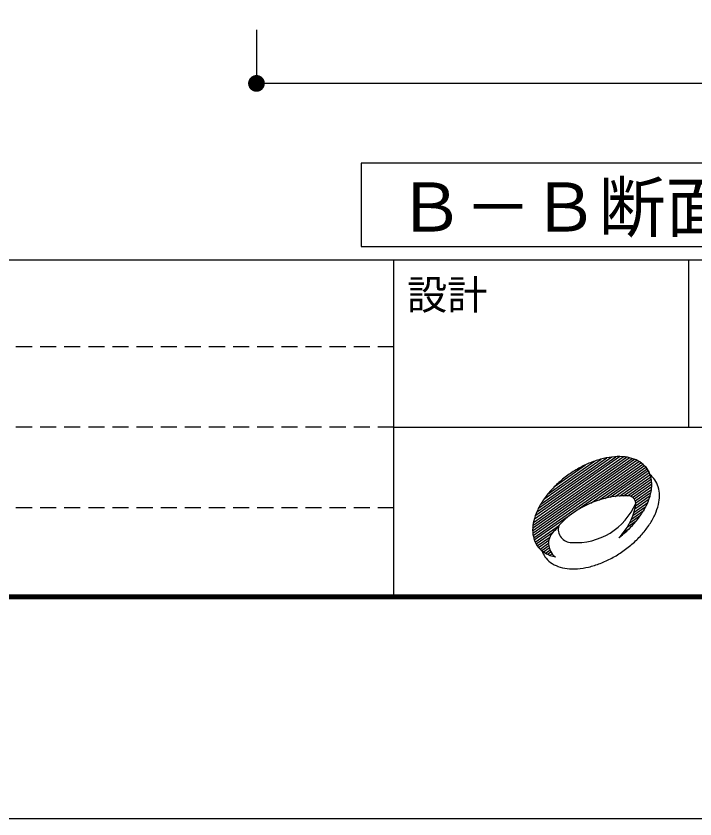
# Model space of a CAD drawing. Units: millimetres, scale not verified. Extents: x -24131 to 8910, y -6308 to 6308.
# Drawn here: x -606 to 914, y -6308 to -4512 of the extents above; entities that cross this region are included whole.
import ezdxf
from ezdxf.enums import TextEntityAlignment as Align

# ---------------------------------------------------------------- set-up
doc = ezdxf.new("R2010")
doc.units = ezdxf.units.MM
doc.header["$LTSCALE"] = 30
doc.linetypes.add('DASHED1', pattern=[1.8, 1.2, -0.6])
for name, color, linetype, lineweight in [('0-B_機器', 2, 'Continuous', 25), ('1-5_00クル-フ-6寸法', 132, 'Continuous', 25), ('1-9_図面枠', 7, 'Continuous', 25), ('1-A_Axis_waku', 7, 'Continuous', 25)]:
    doc.layers.add(name, color=color, linetype=linetype, lineweight=lineweight)
doc.styles.add('ＭＳ ゴシック', font='')
doc.styles.get('ＭＳ ゴシック').set_extended_font_data('MS Gothic')

msp = doc.modelspace()

# ---------------------------------------------------------------- linework, layer by layer
at = {"layer": '0-B_機器', "color": 3}
msp.add_lwpolyline([(2195.8, -5026.79), (2195.8, -4840.49), (166.47, -4840.49), (166.47, -5026.79)], close=True, dxfattribs=at)
at = {"layer": '1-5_00クル-フ-6寸法', "color": 4}
for p in [(-67.75, -4542.19), (2332.25, -4662.19)]:
    msp.add_line(p, (-67.75, -4662.19), dxfattribs=at)
at = {"layer": '1-5_00クル-フ-6寸法'}
for points in [[(-67.75, -4662.19), (-84.18, -4653.16), (-82.92, -4651.17)], [(-67.75, -4662.19), (-82.92, -4651.17), (-81.42, -4649.36)], [(-67.75, -4662.19), (-81.42, -4649.36), (-79.7, -4647.75)], [(-67.75, -4662.19), (-79.7, -4647.75), (-77.8, -4646.36)], [(-67.75, -4662.19), (-77.8, -4646.36), (-75.74, -4645.23)], [(-67.75, -4662.19), (-75.74, -4645.23), (-73.55, -4644.36)], [(-67.75, -4662.19), (-73.55, -4644.36), (-71.27, -4643.78)], [(-67.75, -4662.19), (-71.27, -4643.78), (-68.93, -4643.48)], [(-67.75, -4662.19), (-68.93, -4643.48), (-66.57, -4643.48)], [(-67.75, -4662.19), (-66.57, -4643.48), (-64.24, -4643.78)], [(-67.75, -4662.19), (-64.24, -4643.78), (-61.96, -4644.36)], [(-67.75, -4662.19), (-61.96, -4644.36), (-59.77, -4645.23)], [(-67.75, -4662.19), (-59.77, -4645.23), (-57.71, -4646.36)], [(-67.75, -4662.19), (-57.71, -4646.36), (-55.8, -4647.75)], [(-67.75, -4662.19), (-55.8, -4647.75), (-54.08, -4649.36)], [(-67.75, -4662.19), (-54.08, -4649.36), (-52.58, -4651.17)], [(-67.75, -4662.19), (-52.58, -4651.17), (-51.32, -4653.16)], [(-67.75, -4662.19), (-86.5, -4662.19), (-86.35, -4659.84)], [(-67.75, -4662.19), (-86.35, -4664.54), (-86.5, -4662.19)], [(-67.75, -4662.19), (-86.35, -4659.84), (-85.91, -4657.53)], [(-67.75, -4662.19), (-85.91, -4666.86), (-86.35, -4664.54)], [(-67.75, -4662.19), (-85.91, -4657.53), (-85.19, -4655.29)], [(-67.75, -4662.19), (-85.19, -4669.1), (-85.91, -4666.86)], [(-67.75, -4662.19), (-85.19, -4655.29), (-84.18, -4653.16)], [(-67.75, -4662.19), (-84.18, -4671.23), (-85.19, -4669.1)], [(-67.75, -4662.19), (-82.92, -4673.21), (-84.18, -4671.23)], [(-67.75, -4662.19), (-81.42, -4675.03), (-82.92, -4673.21)], [(-67.75, -4662.19), (-79.7, -4676.64), (-81.42, -4675.03)], [(-67.75, -4662.19), (-77.8, -4678.02), (-79.7, -4676.64)], [(-67.75, -4662.19), (-75.74, -4679.16), (-77.8, -4678.02)], [(-67.75, -4662.19), (-73.55, -4680.03), (-75.74, -4679.16)], [(-67.75, -4662.19), (-71.27, -4680.61), (-73.55, -4680.03)], [(-67.75, -4662.19), (-68.93, -4680.91), (-71.27, -4680.61)], [(-67.75, -4662.19), (-66.57, -4680.91), (-68.93, -4680.91)], [(-67.75, -4662.19), (-51.32, -4653.16), (-50.32, -4655.29)], [(-67.75, -4662.19), (-50.32, -4655.29), (-49.59, -4657.53)], [(-67.75, -4662.19), (-49.59, -4657.53), (-49.15, -4659.84)], [(-67.75, -4662.19), (-49.15, -4659.84), (-49, -4662.19)], [(-67.75, -4662.19), (-64.24, -4680.61), (-66.57, -4680.91)], [(-67.75, -4662.19), (-61.96, -4680.03), (-64.24, -4680.61)], [(-67.75, -4662.19), (-59.77, -4679.16), (-61.96, -4680.03)], [(-67.75, -4662.19), (-57.71, -4678.02), (-59.77, -4679.16)], [(-67.75, -4662.19), (-55.8, -4676.64), (-57.71, -4678.02)], [(-67.75, -4662.19), (-54.08, -4675.03), (-55.8, -4676.64)], [(-67.75, -4662.19), (-52.58, -4673.21), (-54.08, -4675.03)], [(-67.75, -4662.19), (-51.32, -4671.23), (-52.58, -4673.21)], [(-67.75, -4662.19), (-50.32, -4669.1), (-51.32, -4671.23)], [(-67.75, -4662.19), (-49.59, -4666.86), (-50.32, -4669.1)], [(-67.75, -4662.19), (-49.15, -4664.54), (-49.59, -4666.86)], [(-67.75, -4662.19), (-49, -4662.19), (-49.15, -4664.54)]]:
    msp.add_solid(points, dxfattribs=at)
at = {"layer": '1-9_図面枠'}
msp.add_lwpolyline([(-8910, -6307.5), (-8910, 6307.5), (8910, 6307.5), (8910, -6307.5)], close=True, dxfattribs=at)
at = {"layer": '1-A_Axis_waku'}
for p, q in [((-7770, -5056.5), (8400, -5056.5)), ((239.99, -5806.5), (239.99, -5056.5)), ((899.99, -5431.5), (899.99, -5056.5)), ((239.99, -5431.5), (8399.99, -5431.5)), ((550.16, -5657.04), (772.83, -5501.12)), ((550.22, -5662.85), (778.46, -5503.04)), ((550.69, -5650.81), (766.76, -5499.51)), ((550.78, -5668.32), (783.64, -5505.27)), ((551.75, -5673.5), (788.39, -5507.81)), ((551.97, -5644.05), (760.17, -5498.27)), ((553.1, -5678.42), (792.76, -5510.61)), ((554.34, -5636.53), (752.96, -5497.46)), ((557.71, -5628.32), (745.13, -5497.08)), ((561.63, -5619.71), (736.52, -5497.25)), ((563.41, -5612.6), (727.92, -5497.41)), ((568.63, -5603.09), (716.22, -5499.75)), ((575.55, -5592.38), (703.79, -5502.59)), ((584.98, -5579.93), (688.9, -5507.15)), ((554.15, -5683.54), (796.77, -5513.66)), ((599.61, -5563.82), (668.73, -5515.42)), ((680.36, -5601.03), (800.4, -5516.98)), ((698.2, -5594.4), (803.67, -5520.55)), ((712.21, -5590.45), (806.59, -5524.36)), ((724.23, -5587.89), (809.17, -5528.41)), ((801.87, -5518.51), (810.44, -5530.74)), ((734.97, -5586.23), (811.4, -5532.71)), ((744.8, -5585.21), (813.27, -5537.26)), ((753.92, -5584.68), (814.78, -5542.06)), ((762.46, -5584.56), (816.29, -5546.86)), ((769.18, -5585.71), (816.58, -5552.52)), ((773.91, -5588.26), (816.95, -5558.12)), ((777.42, -5591.66), (816.9, -5564.02)), ((779.92, -5595.77), (816.33, -5570.27)), ((780.47, -5607.1), (813.47, -5584)), ((781.35, -5600.63), (815.19, -5576.93)), ((777.33, -5621.02), (808.04, -5599.52)), ((779.14, -5613.9), (811.14, -5591.49)), ((771.82, -5636.6), (799.63, -5617.12)), ((774.94, -5628.55), (803.94, -5608.25)), ((767.71, -5645.34), (792.15, -5628.22)), ((556.03, -5688.09), (610.16, -5650.18)), ((753.78, -5666.81), (767.56, -5657.16)), ((762.09, -5655.12), (782.33, -5640.96)), ((558.26, -5692.38), (595.2, -5666.52)), ((560.85, -5696.43), (588.76, -5676.89)), ((563.78, -5700.24), (586.57, -5684.28)), ((567.05, -5703.81), (585.94, -5690.58)), ((570.69, -5707.12), (586.28, -5696.2)), ((574.71, -5710.17), (587.36, -5701.31)), ((579.08, -5712.97), (589.03, -5706)), ((583.84, -5715.5), (591.25, -5710.31)), ((589.02, -5717.73), (593.98, -5714.25)), ((594.71, -5719.61), (597.22, -5717.85)), ((8408.4, -5814.9), (-7778.4, -5814.9)), ((8407.8, -5814.3), (-7777.8, -5814.3)), ((8407.2, -5813.7), (-7777.2, -5813.7)), ((8406.6, -5813.1), (-7776.6, -5813.1)), ((8406, -5812.5), (-7776, -5812.5)), ((8405.4, -5811.9), (-7775.4, -5811.9)), ((8404.8, -5811.3), (-7774.8, -5811.3)), ((8404.2, -5810.7), (-7774.2, -5810.7)), ((8403.6, -5810.1), (-7773.6, -5810.1)), ((8403, -5809.5), (-7773, -5809.5)), ((8402.4, -5808.9), (-7772.4, -5808.9)), ((8401.8, -5808.3), (-7771.8, -5808.3)), ((8401.2, -5807.7), (-7771.2, -5807.7)), ((8400.6, -5807.1), (-7770.6, -5807.1)), ((-7770, -5806.5), (8400, -5806.5))]:
    msp.add_line(p, q, dxfattribs=at)
at = {"layer": '1-A_Axis_waku', "linetype": 'DASHED1'}
for p, q in [((240, -5251.5), (-7770, -5251.5)), ((240, -5431.5), (-7770, -5431.5)), ((240, -5611.5), (-7770, -5611.5))]:
    msp.add_line(p, q, dxfattribs=at)
at = {"layer": '1-A_Axis_waku'}
for centre, radius, start, end in [((766.26, -5724.67), 230.86, 111.13315, 118.23608), ((754.95, -5695.38), 199.46, 103.30403, 111.13313), ((746.04, -5657.71), 160.75, 94.26399, 103.30405), ((743.15, -5619.1), 122.03, 83.39651, 94.26224), ((746.92, -5586.58), 89.3, 69.99609, 83.39651), ((754.72, -5565.17), 66.51, 53.6442, 69.99609), ((761.58, -5555.84), 54.92, 35, 53.6442), ((774.59, -5740.18), 248.46, 118.23608, 124.99998), ((761.58, -5555.84), 54.92, 16.35579, 35), ((774.59, -5740.18), 248.46, 124.99998, 131.7639), ((778.9, -5580.36), 54.81, 35.01981, 50.90445), ((757.67, -5557.72), 59.21, 3.73218, 17.03671), ((778.8, -5580.41), 54.92, 16.35579, 35), ((762.87, -5727.04), 230.86, 131.7639, 138.86684), ((741.73, -5560.36), 75.26, 348.3591, 0.95915), ((736.07, -5559.83), 80.91, 0.51715, 4.22578), ((767.67, -5583.67), 66.51, 0.00389, 16.35579), ((739.22, -5706.39), 199.46, 138.86684, 146.69594), ((761.22, -5791.22), 206.67, 89.51877, 141.29517), ((762.67, -5603.45), 18.89, 8.03198, 90.01068), ((695.83, -5551.52), 122.03, 335.73775, 346.60347), ((708.03, -5555.68), 109.21, 347.24379, 349.53223), ((699.86, -5553.45), 117.68, 347.57066, 348.47897), ((744.88, -5583.68), 89.3, 346.60345, 0.00388), ((706.87, -5685.14), 160.75, 146.69594, 155.73599), ((647.74, -5544.31), 145.09, 266.05196, 337.08), ((651.75, -5585.38), 130.54, 348.69109, 353.21165), ((660.54, -5535.6), 160.75, 326.69594, 335.73599), ((671.57, -5669.22), 122.03, 155.73775, 166.60347), ((651.75, -5585.38), 130.54, 314.59993, 348.69109), ((713.04, -5576.09), 122.03, 335.73775, 346.60347), ((628.18, -5514.35), 199.46, 318.86684, 326.69594), ((677.75, -5560.18), 160.75, 326.69594, 335.73599), ((639.73, -5661.64), 89.3, 166.60347, 180.00389), ((637.27, -5659.55), 29.51, 164.38046, 270.9435), ((604.54, -5493.7), 230.86, 311.7639, 318.86684), ((645.39, -5538.92), 199.46, 318.86684, 326.69594), ((616.94, -5661.64), 66.51, 180.00389, 196.35579), ((623.23, -5691.12), 37.29, 128.62967, 234.33911), ((599.71, -5488.92), 237.63, 307.39177, 311.86528), ((621.74, -5518.27), 230.86, 311.7639, 318.86684), ((605.82, -5664.9), 54.92, 196.35579, 215), ((610.02, -5505.14), 248.46, 304.99998, 311.7639), ((605.82, -5664.9), 54.92, 215, 233.6442), ((622.94, -5689.56), 54.81, 199.09554, 214.98018), ((612.69, -5655.57), 66.51, 233.6442, 249.99609), ((610.02, -5505.14), 248.46, 298.23608, 304.99998), ((623.03, -5689.48), 54.92, 215, 233.6442), ((616.11, -5649.18), 73.69, 249.19475, 258.53928), ((618.35, -5520.65), 230.86, 291.13315, 298.23608), ((629.9, -5680.14), 66.51, 233.6442, 249.99609), ((637.69, -5658.73), 89.3, 249.99609, 263.39651), ((638.58, -5587.61), 160.75, 274.26399, 283.30405), ((629.67, -5549.93), 199.46, 283.30405, 291.13315), ((641.46, -5626.22), 122.03, 263.39651, 274.26224)]:
    msp.add_arc(centre, radius, start, end, dxfattribs=at)

# ---------------------------------------------------------------- texts
at = {"layer": '0-B_機器', "color": 4, "style": 'ＭＳ ゴシック'}
msp.add_text('Ｂ－Ｂ断面図', height=110, dxfattribs=at).set_placement((247.71, -5026.76), align=Align.BOTTOM_LEFT)
at = {"layer": '1-A_Axis_waku', "style": 'ＭＳ ゴシック'}
msp.add_text('設計', height=65.98, dxfattribs=at).set_placement((269.16, -5187.88), align=Align.BOTTOM_LEFT)

doc.saveas('drawing.dxf')
